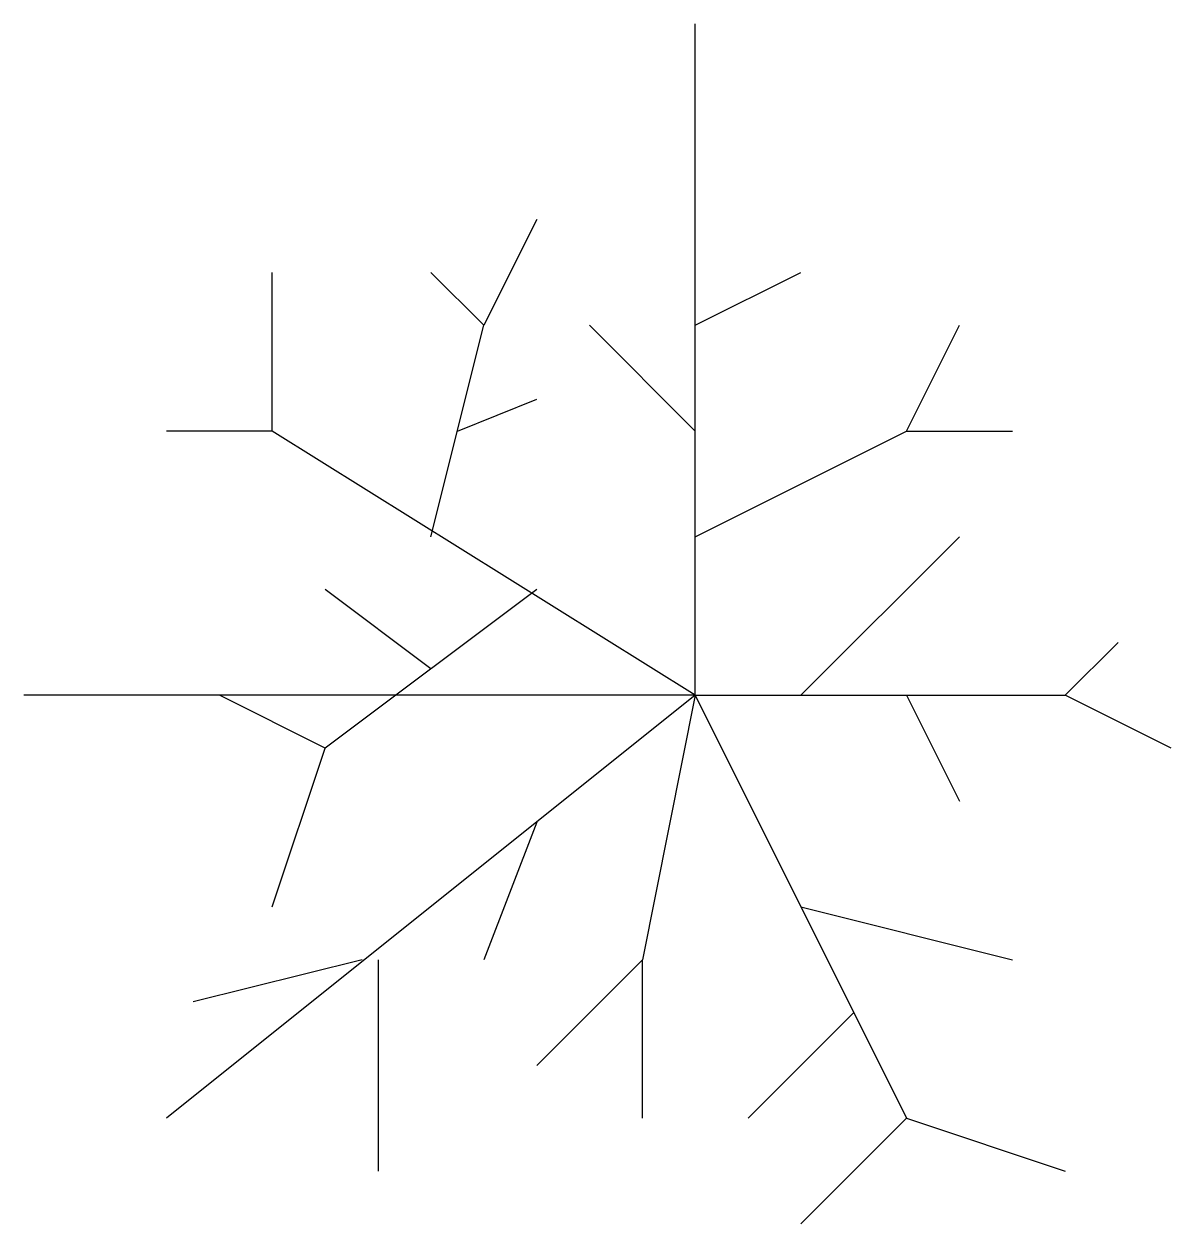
# Model space of a CAD drawing. Extents: x 338288 to 339313, y 69350 to 70422.
import ezdxf

# ---------------------------------------------------------------- set-up
doc = ezdxf.new("R2010")
doc.units = 0
doc.header["$MEASUREMENT"] = 0
doc.layers.get('0').update_dxf_attribs({"linetype": 'CONTINUOUS'})

msp = doc.modelspace()

# ---------------------------------------------------------------- linework, layer by layer
at = {"color": 7, "linetype": 'CONTINUOUS'}
for p, q in [((338887.8, 69822.3), (338887.8, 70422.3)), ((338746.1, 70247.5), (338698.8, 70153)), ((338746.1, 70247.5), (338698.8, 70153)), ((338887.8, 69822.3), (338887.8, 70247.5)), ((338887.8, 69822.3), (338887.8, 70247.5)), ((338509.8, 70058.5), (338509.8, 70200.3)), ((338509.8, 70058.5), (338509.8, 70200.3)), ((338698.8, 70153), (338651.6, 70200.3)), ((338698.8, 70153), (338651.6, 70200.3)), ((338887.8, 70153), (338982.3, 70200.3)), ((338887.8, 70153), (338982.3, 70200.3)), ((338651.6, 69964), (338698.8, 70153)), ((338651.6, 69964), (338698.8, 70153)), ((338887.8, 70058.5), (338793.3, 70153)), ((338887.8, 70058.5), (338793.3, 70153)), ((339076.8, 70058.5), (339124.1, 70153)), ((339076.8, 70058.5), (339124.1, 70153)), ((338675.2, 70058.5), (338746.1, 70086.9)), ((338675.2, 70058.5), (338746.1, 70086.9)), ((338509.8, 70058.5), (338415.3, 70058.5)), ((338509.8, 70058.5), (338415.3, 70058.5)), ((338887.8, 69822.3), (338509.8, 70058.5)), ((338887.8, 69822.3), (338509.8, 70058.5)), ((338887.8, 69964), (339076.8, 70058.5)), ((338887.8, 69964), (339076.8, 70058.5)), ((339076.8, 70058.5), (339171.3, 70058.5)), ((339076.8, 70058.5), (339171.3, 70058.5)), ((338982.3, 69822.3), (339124.1, 69964)), ((338982.3, 69822.3), (339124.1, 69964)), ((338651.6, 69845.9), (338557.1, 69916.8)), ((338651.6, 69845.9), (338557.1, 69916.8)), ((338746.1, 69916.8), (338557.1, 69775)), ((338746.1, 69916.8), (338557.1, 69775)), ((339218.6, 69822.3), (339265.8, 69869.5)), ((339218.6, 69822.3), (339265.8, 69869.5)), ((338887.8, 69822.3), (338287.8, 69822.3)), ((338287.8, 69822.3), (338287.8, 69822.3)), ((338887.8, 69822.3), (338415.3, 69444.3)), ((338887.8, 69822.3), (338415.3, 69444.3)), ((338557.1, 69775), (338462.6, 69822.3)), ((338557.1, 69775), (338462.6, 69822.3)), ((338887.8, 69822.3), (338840.6, 69586)), ((338887.8, 69822.3), (338840.6, 69586)), ((338887.8, 69822.3), (339076.8, 69444.3)), ((338887.8, 69822.3), (339076.8, 69444.3)), ((338887.8, 69822.3), (339218.6, 69822.3)), ((338887.8, 69822.3), (339218.6, 69822.3)), ((339076.8, 69822.3), (339124.1, 69727.8)), ((339076.8, 69822.3), (339124.1, 69727.8)), ((339313.1, 69775), (339218.6, 69822.3)), ((339313.1, 69775), (339218.6, 69822.3)), ((338509.8, 69633.3), (338557.1, 69775)), ((338509.8, 69633.3), (338557.1, 69775)), ((338746.1, 69708.9), (338698.8, 69586)), ((338746.1, 69708.9), (338698.8, 69586)), ((338982.3, 69633.3), (339171.3, 69586)), ((338982.3, 69633.3), (339171.3, 69586)), ((338590.2, 69586), (338439, 69548.2)), ((338590.2, 69586), (338439, 69548.2)), ((338604.3, 69586), (338604.3, 69397)), ((338604.3, 69586), (338604.3, 69397)), ((338840.6, 69586), (338746.1, 69491.5)), ((338840.6, 69586), (338746.1, 69491.5)), ((338840.6, 69444.3), (338840.6, 69586)), ((338840.6, 69444.3), (338840.6, 69586)), ((339029.6, 69538.8), (338935.1, 69444.3)), ((339029.6, 69538.8), (338935.1, 69444.3)), ((338982.3, 69349.8), (339076.8, 69444.3)), ((338982.3, 69349.8), (339076.8, 69444.3)), ((339076.8, 69444.3), (339218.6, 69397)), ((339076.8, 69444.3), (339218.6, 69397))]:
    msp.add_line(p, q, dxfattribs=at)
msp.add_point((338887.8, 69822.3), dxfattribs=at)
msp.add_point((338887.8, 69822.3), dxfattribs=at)
msp.add_point((338887.8, 69822.3), dxfattribs=at)
msp.add_point((338887.8, 69822.3), dxfattribs=at)

doc.saveas('drawing.dxf')
